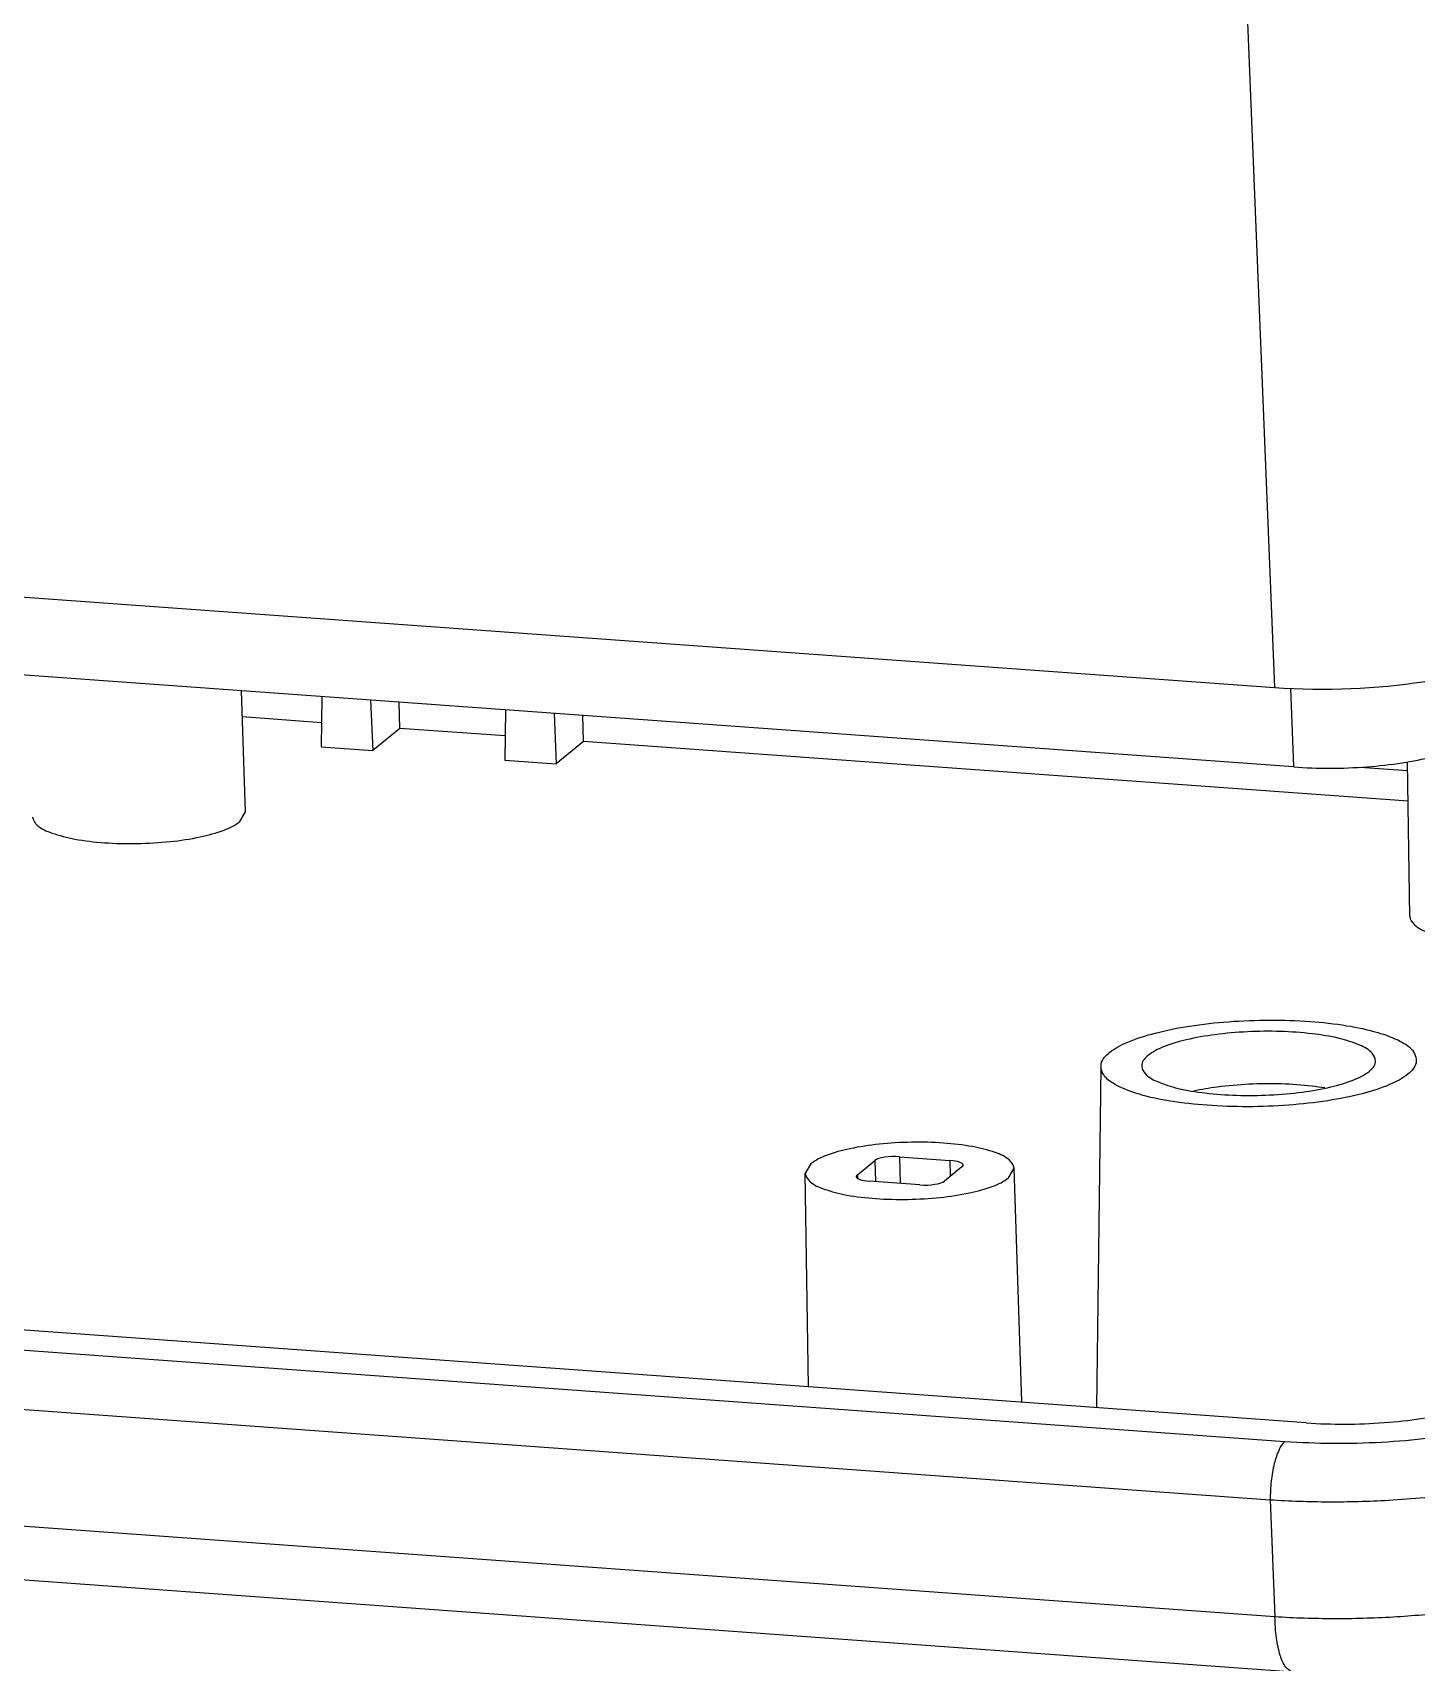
# Model space of a CAD drawing. Header units: millimetres. Extents: x 0 to 1787, y -410 to 0.
# Drawn here: x 1544.31 to 1572.8, y -373.85 to -340.28 of the extents above; entities that cross this region are included whole.
import ezdxf

# ---------------------------------------------------------------- set-up
doc = ezdxf.new("R2010")
doc.units = ezdxf.units.MM
doc.header["$MEASUREMENT"] = 0
doc.layers.get('0').update_dxf_attribs({"linetype": 'CONTINUOUS'})

# ---------------------------------------------------------------- blocks, each defined once
blk = doc.blocks.new('*U24')
at = {"color": 7, "linetype": 'Continuous'}
for p, q in [((-24.712, 72.844), (-23.693, 47.513)), ((-126.723, 54.967), (-23.693, 47.513)), ((-23.3, 45.875), (-126.327, 53.328)), ((-44.876, 44.952), (-44.958, 47.441)), ((-23.359, 47.5), (-23.3, 45.875)), ((-43.307, 47.322), (-43.318, 46.288)), ((-42.301, 47.249), (-42.259, 46.212)), ((-41.698, 46.67), (-41.715, 47.207)), ((-39.526, 47.048), (-39.538, 46.015)), ((-43.313, 46.787), (-44.94, 46.905)), ((-41.698, 46.67), (-42.259, 46.212)), ((-39.532, 46.513), (-41.698, 46.67)), ((-38.52, 46.976), (-38.479, 45.938)), ((-37.917, 46.397), (-37.934, 46.933)), ((-37.917, 46.397), (-38.479, 45.938)), ((-20.941, 45.168), (-37.917, 46.397)), ((-43.318, 46.288), (-42.259, 46.212)), ((-39.538, 46.015), (-38.479, 45.938)), ((-21.925, 45.873), (-20.95, 45.803)), ((-20.906, 42.797), (-20.953, 45.983)), ((-44.996, 44.749), (-44.876, 44.952)), ((-23.037, 32.367), (-126.063, 39.82)), ((-27.267, 39.702), (-27.355, 32.679)), ((-126.554, 39.443), (-23.475, 31.986)), ((-126.857, 38.241), (-23.778, 30.784)), ((-33.235, 37.704), (-33.352, 37.508)), ((-32.28, 37.476), (-31.922, 37.768)), ((-31.922, 37.768), (-31.909, 37.346)), ((-31.413, 37.847), (-30.374, 37.772)), ((-31.413, 37.847), (-31.397, 37.297)), ((-30.126, 37.639), (-30.484, 37.346)), ((-30.374, 37.772), (-30.37, 37.44)), ((-30.104, 37.675), (-30.126, 37.639)), ((-29.171, 37.41), (-29.054, 37.61)), ((-28.896, 32.803), (-29.054, 37.61)), ((-33.288, 33.108), (-33.352, 37.508)), ((-32.302, 37.439), (-32.28, 37.476)), ((-32.28, 37.476), (-32.278, 37.41)), ((-30.992, 37.267), (-32.032, 37.342)), ((-23.681, 28.371), (-126.884, 35.836)), ((-23.3, 27.235), (-126.502, 34.701)), ((-23.778, 30.784), (-23.681, 28.371))]:
    blk.add_line(p, q, dxfattribs=at)
blk.add_arc((-29.037, 32.793), 0.141, 359.3952, 4.0076, dxfattribs=at)
for centre, major_axis, ratio, start_param, end_param in [((-22.392, 48.577), (3.999, 0.094), 0.273565, -1.908449, -0.338338), ((-31.544, 37.741), (0.4, 0.009), 0.273461, 1.232563, 2.803283), ((-30.504, 37.666), (0.4, 0.009), 0.273435, -0.001728, 1.232418), ((-31.902, 37.449), (0.4, 0.009), 0.273435, -3.137146, -1.909175), ((-30.862, 37.374), (0.4, 0.009), 0.273461, -1.90903, -0.338309)]:
    blk.add_ellipse(centre, major_axis=major_axis, ratio=ratio, start_param=start_param, end_param=end_param, dxfattribs=at)
for points, start_tangent, end_tangent in [([(-23.3, 45.875), (-22.55, 45.849), (-21.787, 45.879), (-21.063, 45.961), (-20.426, 46.09), (-19.919, 46.258), (-19.577, 46.453)], (0.997394, -0.072152), (0.774806, 0.632199)), ([(-49.262, 44.848), (-49.167, 44.677), (-48.866, 44.515), (-48.389, 44.391), (-47.784, 44.316), (-47.108, 44.298), (-46.428, 44.339), (-45.811, 44.435), (-45.318, 44.576), (-44.996, 44.749)], (0.049186, -0.99879), (0.774806, 0.632199)), ([(-20.906, 42.797), (-20.81, 42.626), (-20.51, 42.464), (-20.033, 42.339), (-19.427, 42.264), (-18.752, 42.247), (-18.072, 42.288), (-17.455, 42.383), (-16.962, 42.525), (-16.64, 42.697)], (0.049186, -0.99879), (0.774806, 0.632199)), ([(-27.09, 39.992), (-26.711, 40.208), (-26.149, 40.394), (-25.441, 40.538), (-24.637, 40.629), (-23.79, 40.662), (-22.959, 40.634), (-22.2, 40.547), (-21.565, 40.407), (-21.097, 40.224), (-20.828, 40.01), (-20.773, 39.855)], (0.774806, 0.632199), (0.100431, -0.994944)), ([(-21.612, 39.817), (-21.68, 39.978), (-21.934, 40.145), (-22.361, 40.284), (-22.916, 40.38), (-23.568, 40.427), (-24.248, 40.421), (-24.917, 40.361), (-25.507, 40.255), (-25.981, 40.108), (-26.293, 39.935)], (-0.028046, 0.999607), (-0.774806, -0.632199)), ([(-27.263, 39.702), (-27.259, 39.761), (-27.09, 39.992)], (-0.0397, 0.999212), (0.774806, 0.632199)), ([(-20.946, 39.548), (-21.324, 39.332), (-21.887, 39.146), (-22.594, 39.002), (-23.398, 38.911), (-24.245, 38.878), (-25.076, 38.907), (-25.835, 38.993), (-26.47, 39.133), (-26.938, 39.317), (-27.207, 39.531), (-27.263, 39.702)], (-0.774806, -0.632199), (-0.0397, 0.999212)), ([(-26.293, 39.935), (-26.422, 39.748), (-26.422, 39.704)], (-0.774806, -0.632199), (0.132111, -0.991235)), ([(-26.422, 39.704), (-26.356, 39.562), (-26.102, 39.395), (-25.675, 39.256), (-25.12, 39.161), (-24.468, 39.113), (-23.788, 39.12), (-23.118, 39.179), (-22.528, 39.286), (-22.055, 39.432), (-21.742, 39.606)], (0.132111, -0.991235), (0.774806, 0.632199)), ([(-21.742, 39.606), (-21.613, 39.792), (-21.612, 39.817)], (0.774806, 0.632199), (-0.028046, 0.999607)), ([(-20.773, 39.855), (-20.777, 39.779), (-20.946, 39.548)], (0.100431, -0.994944), (-0.774806, -0.632199)), ([(-25.358, 39.205), (-24.87, 39.289), (-24.217, 39.347), (-23.553, 39.353), (-22.917, 39.307), (-22.655, 39.271)], (0.977101, 0.212776), (0.98646, -0.164002)), ([(-29.054, 37.61), (-29.147, 37.774), (-29.442, 37.933), (-29.909, 38.055), (-30.503, 38.129), (-31.165, 38.146), (-31.831, 38.106), (-32.435, 38.012), (-32.919, 37.874), (-33.235, 37.704)], (-0.069425, 0.997587), (-0.774806, -0.632199)), ([(-33.352, 37.508), (-33.259, 37.34), (-32.964, 37.182), (-32.497, 37.059), (-31.903, 36.986), (-31.241, 36.969), (-30.575, 37.009), (-29.97, 37.103), (-29.487, 37.241), (-29.171, 37.41)], (0.049114, -0.998793), (0.774806, 0.632199)), ([(-23.037, 32.367), (-22.242, 32.34), (-21.435, 32.371), (-20.669, 32.458), (-19.996, 32.595), (-19.459, 32.772), (-19.254, 32.873), (-19.097, 32.979)], (0.997394, -0.072152), (0.774806, 0.632199)), ([(-23.475, 31.986), (-22.495, 31.947), (-21.487, 31.971), (-20.505, 32.055), (-19.599, 32.195), (-18.814, 32.386), (-18.189, 32.616), (-17.758, 32.874)], (0.997398, -0.072086), (0.775038, 0.631914)), ([(-23.475, 31.986), (-23.596, 31.815), (-23.696, 31.528), (-23.76, 31.166), (-23.778, 30.784)], (-0.774806, -0.632199), (0.014725, -0.999892)), ([(-23.778, 30.784), (-22.577, 30.742), (-21.346, 30.774), (-20.597, 30.83)], (0.997734, -0.067286), (0.995531, 0.094431)), ([(-16.694, 29.456), (-17.223, 29.147), (-17.986, 28.872), (-18.945, 28.642), (-20.051, 28.47), (-21.249, 28.365), (-22.48, 28.331), (-23.681, 28.371)], (-0.783261, -0.621693), (-0.997894, 0.064869)), ([(-23.3, 27.236), (-23.313, 27.237), (-23.456, 27.336), (-23.572, 27.576), (-23.65, 27.933), (-23.681, 28.371)], (-0.999129, 0.041725), (-0.014725, 0.999892))]:
    blk.add_spline(points, degree=3, dxfattribs=dict(at, start_tangent=start_tangent, end_tangent=end_tangent))

msp = doc.modelspace()

# ---------------------------------------------------------------- block references
msp.add_blockref('*U24', (1593.57, -401.279))

doc.saveas('drawing.dxf')
